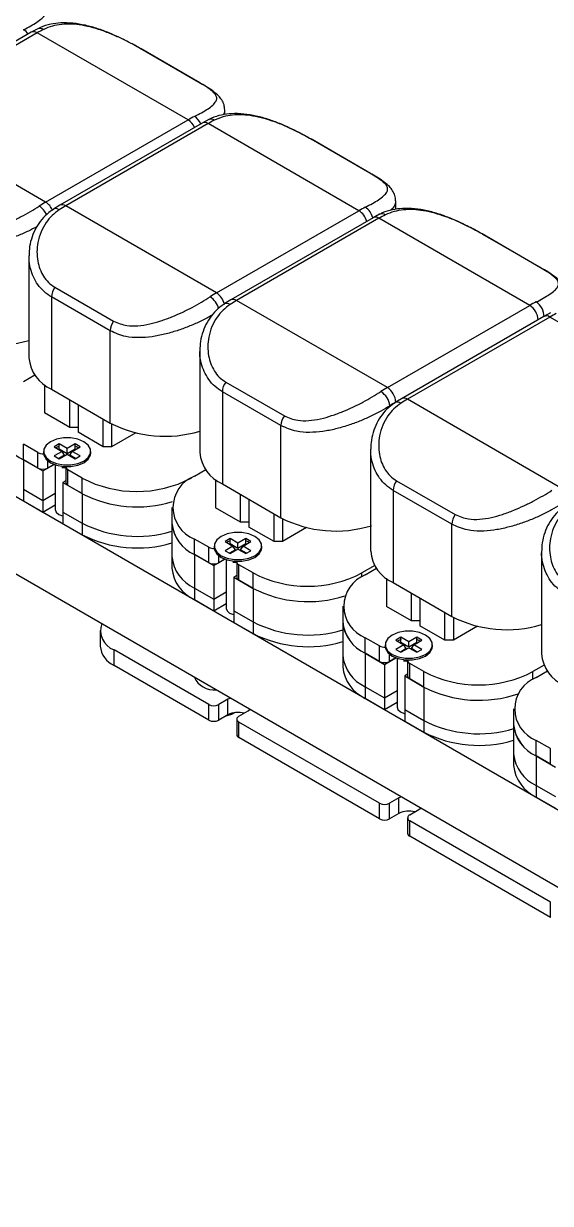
# Model space of a CAD drawing. Header units: millimetres. Extents: x 5 to 292, y 4 to 204.
# Drawn here: x 205.87 to 228.11, y 120.75 to 170.53 of the extents above; entities that cross this region are included whole.
import ezdxf

# ---------------------------------------------------------------- set-up
doc = ezdxf.new("R2010")
doc.units = ezdxf.units.MM

msp = doc.modelspace()

# ---------------------------------------------------------------- linework, layer by layer
at = {"color": 7, "linetype": 'Continuous', "lineweight": 25}
for p, q in [((206.468, 170.309), (206.194, 170.161)), ((206.194, 170.161), (200.184, 166.691)), ((206.444, 170.136), (200.434, 166.666)), ((212.808, 166.462), (206.444, 170.136)), ((210.826, 169.462), (210.774, 169.491)), ((213.268, 168.047), (210.793, 169.476)), ((213.306, 168.031), (210.831, 169.46)), ((214.361, 166.685), (214.361, 166.88)), ((206.798, 162.993), (200.434, 166.666)), ((206.798, 162.993), (212.808, 166.462)), ((213.407, 166.332), (207.396, 162.862)), ((213.657, 166.307), (207.646, 162.838)), ((213.681, 166.48), (213.407, 166.332)), ((220.021, 162.633), (213.657, 166.307)), ((218.038, 165.633), (217.987, 165.662)), ((220.48, 164.218), (218.005, 165.647)), ((220.518, 164.202), (218.043, 165.631)), ((184.3, 162.838), (251.546, 124.018)), ((207.396, 162.862), (207.125, 162.695)), ((214.01, 159.164), (207.646, 162.838)), ((221.574, 162.688), (221.574, 163.051)), ((214.01, 159.164), (220.021, 162.633)), ((220.619, 162.335), (214.609, 158.866)), ((220.869, 162.311), (214.859, 158.841)), ((220.893, 162.483), (220.619, 162.335)), ((227.233, 158.637), (220.869, 162.311)), ((225.251, 161.636), (225.199, 161.665)), ((227.693, 160.222), (225.218, 161.65)), ((227.731, 160.206), (225.256, 161.634)), ((206.093, 160.725), (206.093, 156.428)), ((184.3, 159.572), (251.546, 120.752)), ((207.187, 159.402), (209.662, 157.973)), ((209.52, 157.565), (207.045, 158.993)), ((207.045, 158.993), (207.045, 155.101)), ((214.609, 158.866), (214.337, 158.698)), ((221.223, 155.167), (214.859, 158.841)), ((221.223, 155.167), (227.233, 158.637)), ((228.106, 158.319), (227.832, 158.172)), ((227.832, 158.172), (221.821, 154.702)), ((228.082, 158.147), (222.071, 154.677)), ((234.446, 154.473), (228.082, 158.147)), ((209.52, 153.672), (209.52, 157.565)), ((213.306, 156.728), (213.306, 152.431)), ((205.867, 155.43), (206.344, 155.706)), ((214.399, 155.405), (216.874, 153.976)), ((206.756, 155.293), (206.756, 154.1)), ((207.045, 155.101), (209.52, 153.672)), ((216.733, 153.568), (214.258, 154.997)), ((214.258, 154.997), (214.258, 151.105)), ((207.816, 153.488), (207.816, 154.656)), ((208.17, 154.452), (208.17, 153.284)), ((221.821, 154.702), (221.55, 154.534)), ((228.435, 151.003), (222.071, 154.677)), ((207.816, 153.488), (206.756, 154.1)), ((209.23, 152.671), (209.23, 153.84)), ((208.17, 153.488), (207.816, 153.488)), ((209.584, 153.637), (209.584, 152.671)), ((216.733, 149.676), (216.733, 153.568)), ((209.23, 152.671), (208.17, 153.284)), ((210.603, 153.259), (209.584, 152.671)), ((206.468, 152.43), (205.867, 152.777)), ((205.867, 152.124), (205.867, 152.777)), ((206.468, 151.777), (206.468, 152.43)), ((206.706, 152.48), (206.706, 152.41)), ((207.37, 152.796), (207.158, 152.674)), ((207.158, 152.674), (207.493, 152.48)), ((207.493, 152.48), (207.158, 152.286)), ((207.281, 152.655), (207.236, 152.628)), ((207.374, 152.698), (207.281, 152.655)), ((207.37, 152.573), (207.351, 152.562)), ((207.596, 152.316), (207.351, 152.174)), ((207.706, 152.602), (207.37, 152.796)), ((207.37, 152.7), (207.37, 152.796)), ((207.37, 152.573), (207.37, 152.686)), ((207.706, 152.379), (207.37, 152.573)), ((207.37, 152.163), (207.706, 152.357)), ((207.596, 152.316), (207.493, 152.48)), ((208.041, 152.796), (207.706, 152.602)), ((207.706, 152.379), (207.706, 152.602)), ((208.041, 152.573), (207.706, 152.379)), ((207.706, 152.357), (208.041, 152.163)), ((207.815, 152.316), (207.918, 152.48)), ((208.061, 152.174), (207.815, 152.316)), ((207.918, 152.48), (208.254, 152.674)), ((208.254, 152.286), (207.918, 152.48)), ((208.254, 152.674), (208.041, 152.796)), ((208.041, 152.7), (208.041, 152.796)), ((208.041, 152.573), (208.041, 152.686)), ((208.061, 152.562), (208.041, 152.573)), ((208.706, 152.41), (208.706, 152.48)), ((209.584, 152.671), (209.23, 152.671)), ((220.518, 152.564), (220.518, 148.267)), ((205.867, 152.124), (206.68, 151.654)), ((205.867, 152.124), (205.867, 150.878)), ((206.468, 151.777), (205.867, 152.124)), ((206.68, 151.654), (207.154, 151.928)), ((207.154, 151.928), (206.892, 151.777)), ((207.158, 152.286), (207.37, 152.163)), ((207.206, 151.91), (207.206, 150.021)), ((207.653, 151.818), (207.653, 151.164)), ((208.041, 152.163), (208.254, 152.286)), ((206.68, 151.654), (206.68, 150.409)), ((207.485, 151.805), (207.59, 151.79)), ((207.653, 151.784), (207.59, 151.79)), ((208.342, 151.348), (207.741, 151.695)), ((207.741, 151.042), (207.741, 151.695)), ((208.342, 150.695), (208.342, 151.348)), ((212.961, 151.362), (212.938, 151.348)), ((213.08, 151.434), (213.556, 151.709)), ((205.867, 150.878), (206.68, 150.409)), ((205.867, 150.878), (205.867, 150.388)), ((207.653, 151.236), (207.529, 151.164)), ((207.529, 151.164), (208.342, 150.695)), ((207.529, 151.164), (207.529, 149.919)), ((208.342, 150.695), (207.741, 151.042)), ((213.968, 151.296), (213.968, 150.103)), ((214.258, 151.105), (216.733, 149.676)), ((223.945, 149.404), (221.47, 150.833)), ((221.47, 150.833), (221.47, 146.941)), ((221.612, 151.241), (224.087, 149.813)), ((205.867, 150.388), (206.68, 149.919)), ((206.68, 150.409), (207.206, 150.712)), ((206.68, 150.409), (206.68, 149.919)), ((208.342, 150.695), (208.342, 149.449)), ((215.029, 149.491), (215.029, 150.659)), ((215.382, 150.455), (215.382, 149.287)), ((206.68, 149.919), (207.206, 150.222)), ((207.529, 149.919), (208.342, 149.449)), ((207.529, 149.919), (207.529, 149.429)), ((212.128, 150.107), (212.128, 149.454)), ((215.029, 149.491), (213.968, 150.103)), ((216.443, 148.675), (216.443, 149.843)), ((207.529, 149.429), (208.342, 148.959)), ((208.342, 149.449), (208.342, 148.959)), ((212.128, 149.454), (212.128, 148.041)), ((215.382, 149.491), (215.029, 149.491)), ((216.797, 149.64), (216.797, 148.675)), ((223.945, 145.512), (223.945, 149.404)), ((216.443, 148.675), (215.382, 149.287)), ((217.815, 149.262), (216.797, 148.675)), ((213.681, 148.433), (213.08, 148.78)), ((213.08, 148.127), (213.08, 148.78)), ((213.681, 147.78), (213.681, 148.433)), ((213.918, 148.483), (213.918, 148.413)), ((214.582, 148.799), (214.37, 148.677)), ((214.37, 148.677), (214.706, 148.483)), ((214.706, 148.483), (214.37, 148.289)), ((214.494, 148.658), (214.448, 148.632)), ((214.586, 148.701), (214.494, 148.658)), ((214.582, 148.577), (214.563, 148.565)), ((214.918, 148.605), (214.582, 148.799)), ((214.582, 148.704), (214.582, 148.799)), ((214.582, 148.577), (214.582, 148.689)), ((214.918, 148.383), (214.582, 148.577)), ((214.582, 148.167), (214.918, 148.36)), ((214.809, 148.32), (214.706, 148.483)), ((215.254, 148.799), (214.918, 148.605)), ((214.918, 148.383), (214.918, 148.605)), ((215.254, 148.577), (214.918, 148.383)), ((214.918, 148.36), (215.254, 148.167)), ((215.027, 148.32), (215.13, 148.483)), ((215.13, 148.483), (215.466, 148.677)), ((215.466, 148.289), (215.13, 148.483)), ((215.466, 148.677), (215.254, 148.799)), ((215.254, 148.704), (215.254, 148.799)), ((215.254, 148.577), (215.254, 148.689)), ((215.273, 148.565), (215.254, 148.577)), ((215.918, 148.413), (215.918, 148.483)), ((216.797, 148.675), (216.443, 148.675)), ((212.128, 148.041), (212.128, 147.551)), ((213.08, 148.127), (213.893, 147.658)), ((213.08, 148.127), (213.08, 146.714)), ((213.681, 147.78), (213.08, 148.127)), ((213.893, 147.658), (214.367, 147.931)), ((214.367, 147.931), (214.105, 147.78)), ((214.37, 148.289), (214.582, 148.167)), ((214.418, 147.913), (214.418, 145.857)), ((214.809, 148.32), (214.563, 148.178)), ((215.273, 148.178), (215.027, 148.32)), ((215.254, 148.167), (215.466, 148.289)), ((227.731, 148.234), (227.731, 143.937)), ((213.893, 147.658), (213.893, 146.245)), ((214.697, 147.808), (214.803, 147.794)), ((214.866, 147.788), (214.803, 147.794)), ((214.866, 147.821), (214.866, 147.168)), ((215.555, 147.352), (214.953, 147.699)), ((214.953, 147.045), (214.953, 147.699)), ((215.555, 146.698), (215.555, 147.352)), ((220.691, 147.664), (220.151, 147.352)), ((220.292, 147.27), (220.769, 147.545)), ((214.866, 147.24), (214.741, 147.168)), ((214.741, 147.168), (215.555, 146.698)), ((214.741, 147.168), (214.741, 145.755)), ((215.555, 146.698), (214.953, 147.045)), ((221.181, 147.132), (221.181, 145.94)), ((221.47, 146.941), (223.945, 145.512)), ((213.08, 146.714), (213.893, 146.245)), ((213.08, 146.714), (213.08, 146.225)), ((213.893, 146.245), (214.418, 146.548)), ((215.555, 146.698), (215.555, 145.286)), ((222.241, 145.327), (222.241, 146.496)), ((213.08, 146.225), (213.893, 145.755)), ((213.893, 146.245), (213.893, 145.755)), ((213.893, 145.755), (214.418, 146.058)), ((219.34, 145.943), (219.34, 145.29)), ((222.241, 145.327), (221.181, 145.94)), ((222.595, 146.292), (222.595, 145.123)), ((214.741, 145.755), (215.555, 145.286)), ((214.741, 145.755), (214.741, 145.265)), ((223.655, 144.511), (223.655, 145.679)), ((224.009, 145.476), (224.009, 144.511)), ((209.1, 144.918), (209.1, 144.264)), ((214.741, 145.265), (215.555, 144.796)), ((215.555, 145.286), (215.555, 144.796)), ((219.34, 145.29), (219.34, 143.877)), ((222.595, 145.327), (222.241, 145.327)), ((223.655, 144.511), (222.595, 145.123)), ((225.027, 145.099), (224.009, 144.511)), ((220.893, 144.27), (220.292, 144.617)), ((220.292, 143.963), (220.292, 144.617)), ((221.795, 144.636), (221.583, 144.513)), ((221.583, 144.513), (221.918, 144.319)), ((221.706, 144.494), (221.661, 144.468)), ((221.799, 144.538), (221.706, 144.494)), ((221.795, 144.413), (221.776, 144.402)), ((222.131, 144.442), (221.795, 144.636)), ((221.795, 144.54), (221.795, 144.636)), ((221.795, 144.413), (221.795, 144.526)), ((222.131, 144.219), (221.795, 144.413)), ((222.466, 144.636), (222.131, 144.442)), ((222.131, 144.219), (222.131, 144.442)), ((222.466, 144.413), (222.131, 144.219)), ((222.343, 144.319), (222.679, 144.513)), ((222.679, 144.513), (222.466, 144.636)), ((222.466, 144.54), (222.466, 144.636)), ((222.466, 144.413), (222.466, 144.526)), ((222.486, 144.402), (222.466, 144.413)), ((224.009, 144.511), (223.655, 144.511)), ((213.681, 141.795), (209.686, 144.101)), ((209.686, 143.448), (209.686, 144.101)), ((219.34, 143.877), (219.34, 143.387)), ((220.292, 143.963), (221.105, 143.494)), ((220.292, 143.963), (220.292, 142.551)), ((220.893, 143.616), (220.292, 143.963)), ((220.893, 143.616), (220.893, 144.27)), ((221.131, 144.319), (221.131, 144.249)), ((221.918, 144.319), (221.583, 144.125)), ((221.583, 144.125), (221.795, 144.003)), ((222.021, 144.156), (221.776, 144.014)), ((221.795, 144.003), (222.131, 144.197)), ((222.021, 144.156), (221.918, 144.319)), ((222.131, 144.197), (222.466, 144.003)), ((222.24, 144.156), (222.343, 144.319)), ((222.486, 144.014), (222.24, 144.156)), ((222.679, 144.125), (222.343, 144.319)), ((222.466, 144.003), (222.679, 144.125)), ((223.131, 144.249), (223.131, 144.319)), ((213.681, 141.142), (209.686, 143.448)), ((221.105, 143.494), (221.579, 143.768)), ((221.105, 143.494), (221.105, 142.081)), ((221.579, 143.768), (221.317, 143.616)), ((221.631, 143.749), (221.631, 141.693)), ((221.91, 143.645), (222.015, 143.63)), ((222.078, 143.624), (222.015, 143.63)), ((222.078, 143.657), (222.078, 143.004)), ((222.767, 143.188), (222.166, 143.535)), ((222.166, 142.882), (222.166, 143.535)), ((227.837, 143.461), (227.363, 143.188)), ((222.078, 143.076), (221.954, 143.004)), ((221.954, 143.004), (222.767, 142.535)), ((221.954, 143.004), (221.954, 141.591)), ((222.767, 142.535), (222.166, 142.882)), ((222.767, 142.535), (222.767, 143.188)), ((227.505, 142.939), (227.981, 143.214)), ((220.292, 142.551), (221.105, 142.081)), ((220.292, 142.551), (220.292, 142.061)), ((221.105, 142.081), (221.631, 142.385)), ((222.767, 142.535), (222.767, 141.122)), ((214.494, 142.019), (214.105, 141.795)), ((214.614, 142.073), (214.494, 142.019)), ((214.494, 141.366), (214.494, 142.019)), ((220.292, 142.061), (221.105, 141.591)), ((221.105, 142.081), (221.105, 141.591)), ((221.105, 141.591), (221.631, 141.895)), ((213.681, 141.142), (213.681, 141.795)), ((214.105, 141.142), (214.105, 141.795)), ((214.494, 141.366), (214.105, 141.142)), ((214.953, 141.305), (215.342, 141.53)), ((215.342, 141.53), (215.435, 141.599)), ((221.954, 141.591), (222.767, 141.122)), ((221.954, 141.591), (221.954, 141.102)), ((226.553, 141.613), (226.553, 140.959)), ((214.866, 141.183), (214.866, 140.529)), ((220.893, 137.631), (214.953, 141.06)), ((214.953, 140.407), (214.953, 141.06)), ((221.954, 141.102), (222.767, 140.632)), ((222.767, 141.122), (222.767, 140.632)), ((226.553, 140.959), (226.553, 139.714)), ((220.893, 136.978), (214.953, 140.407)), ((228.106, 139.939), (227.505, 140.286)), ((227.505, 139.633), (227.505, 140.286)), ((228.106, 139.286), (228.106, 139.939)), ((226.553, 139.714), (226.553, 139.224)), ((227.505, 139.633), (228.318, 139.163)), ((227.505, 139.633), (227.505, 138.387)), ((228.106, 139.286), (227.505, 139.633)), ((227.505, 138.387), (228.318, 137.918)), ((227.505, 138.387), (227.505, 137.897)), ((221.826, 137.909), (221.706, 137.856)), ((227.505, 137.897), (228.318, 137.428)), ((220.893, 136.978), (220.893, 137.631)), ((221.706, 137.856), (221.317, 137.631)), ((221.317, 136.978), (221.317, 137.631)), ((221.706, 137.202), (221.706, 137.856)), ((222.555, 137.366), (222.648, 137.435)), ((221.706, 137.202), (221.317, 136.978)), ((222.078, 137.019), (222.078, 136.366)), ((222.166, 137.141), (222.555, 137.366)), ((228.106, 133.467), (222.166, 136.896)), ((222.166, 136.243), (222.166, 136.896)), ((228.106, 132.814), (222.166, 136.243)), ((228.106, 132.814), (228.106, 133.467))]:
    msp.add_line(p, q, dxfattribs=at)
at = {"color": 8, "linetype": 'Continuous', "lineweight": 25}
for p, q in [((206.892, 151.777), (206.892, 152.074)), ((212.938, 151.347), (212.938, 151.348)), ((214.105, 147.78), (214.105, 148.077)), ((220.151, 147.183), (220.151, 147.352)), ((221.317, 143.616), (221.317, 143.913)), ((227.363, 142.852), (227.363, 143.188))]:
    msp.add_line(p, q, dxfattribs=at)
at = {"color": 8, "linetype": 'Continuous', "lineweight": 25, "flags": 128}
for points in [[(210.793, 169.476), (210.824, 169.464), (210.826, 169.463)], [(218.005, 165.647), (218.037, 165.635), (218.039, 165.634)], [(225.218, 161.65), (225.249, 161.638), (225.251, 161.637)]]:
    msp.add_lwpolyline(points, dxfattribs=at)
at = {"color": 7, "linetype": 'Continuous', "lineweight": 25, "flags": 128}
for points in [[(213.306, 168.031), (213.299, 168.035), (213.268, 168.047)], [(220.518, 164.202), (220.512, 164.206), (220.48, 164.218)], [(227.731, 160.206), (227.724, 160.209), (227.693, 160.222)], [(206.999, 152.071), (207.252, 151.965), (207.549, 151.909), (207.862, 151.909), (208.16, 151.965), (208.413, 152.071), (208.597, 152.218), (208.693, 152.389), (208.693, 152.57), (208.597, 152.742), (208.413, 152.888), (208.16, 152.994), (207.862, 153.05), (207.549, 153.05), (207.252, 152.994), (206.999, 152.888), (206.815, 152.742), (206.718, 152.57), (206.718, 152.389), (206.815, 152.218), (206.999, 152.071)], [(206.706, 152.41), (206.718, 152.319), (206.815, 152.148), (206.999, 152.001), (207.252, 151.895), (207.549, 151.839), (207.862, 151.839), (208.16, 151.895), (208.413, 152.001), (208.597, 152.148), (208.693, 152.319), (208.706, 152.41)], [(208.173, 152.627), (208.13, 152.655), (208.037, 152.698)], [(207.653, 151.791), (207.556, 151.797), (207.485, 151.805)], [(207.206, 150.021), (207.244, 149.91), (207.352, 149.817)], [(207.352, 149.817), (207.514, 149.754), (207.529, 149.751)], [(214.211, 148.075), (214.464, 147.969), (214.762, 147.913), (215.075, 147.913), (215.372, 147.969), (215.625, 148.075), (215.809, 148.221), (215.906, 148.393), (215.906, 148.573), (215.809, 148.745), (215.625, 148.891), (215.372, 148.997), (215.075, 149.053), (214.762, 149.053), (214.464, 148.997), (214.211, 148.891), (214.027, 148.745), (213.93, 148.573), (213.93, 148.393), (214.027, 148.221), (214.211, 148.075)], [(213.918, 148.413), (213.93, 148.323), (214.027, 148.151), (214.211, 148.005), (214.464, 147.899), (214.762, 147.843), (215.075, 147.843), (215.372, 147.899), (215.625, 148.005), (215.809, 148.151), (215.906, 148.323), (215.918, 148.413)], [(215.385, 148.63), (215.342, 148.658), (215.25, 148.701)], [(214.866, 147.794), (214.768, 147.8), (214.697, 147.808)], [(214.418, 145.857), (214.456, 145.747), (214.565, 145.653)], [(214.565, 145.653), (214.727, 145.59), (214.741, 145.587)], [(221.423, 143.911), (221.677, 143.805), (221.974, 143.749), (222.287, 143.749), (222.585, 143.805), (222.838, 143.911), (223.022, 144.057), (223.118, 144.229), (223.118, 144.41), (223.022, 144.581), (222.838, 144.727), (222.585, 144.834), (222.287, 144.889), (221.974, 144.889), (221.677, 144.834), (221.423, 144.727), (221.24, 144.581), (221.143, 144.41), (221.143, 144.229), (221.24, 144.057), (221.423, 143.911)], [(222.598, 144.467), (222.555, 144.494), (222.462, 144.538)], [(221.131, 144.249), (221.143, 144.159), (221.24, 143.987), (221.423, 143.841), (221.677, 143.735), (221.974, 143.679), (222.287, 143.679), (222.585, 143.735), (222.838, 143.841), (223.022, 143.987), (223.118, 144.159), (223.131, 144.249)], [(222.078, 143.631), (221.981, 143.636), (221.91, 143.645)], [(214.798, 141.461), (214.649, 141.385), (214.398, 141.311)], [(221.631, 141.693), (221.669, 141.583), (221.777, 141.489)], [(221.777, 141.489), (221.939, 141.427), (221.954, 141.423)]]:
    msp.add_lwpolyline(points, dxfattribs=at)
at = {"color": 8, "linetype": 'Continuous', "lineweight": 25}
for centre, radius, start, end in [((205.531, 169.726), 0.639, 34.0338, 58.2637), ((206.568, 170.068), 0.26, 55.3816, 112.0743), ((206.298, 169.932), 0.251, 54.3824, 114.3071), ((212.411, 165.833), 0.744, 24.9092, 57.7449), ((212.711, 166.028), 0.688, 22.9699, 57.6087), ((213.51, 166.103), 0.251, 54.3824, 114.3071), ((213.78, 166.239), 0.26, 55.3816, 112.0743), ((206.081, 162.124), 0.831, 23.7656, 57.5849), ((206.398, 162.36), 0.749, 23.1322, 57.6991), ((207.501, 162.647), 0.24, 52.7464, 115.9582), ((219.899, 162.174), 0.722, 12.9427, 57.0297), ((207.231, 162.49), 0.23, 51.2901, 117.4557), ((219.602, 161.982), 0.775, 14.8734, 57.3048), ((220.723, 162.106), 0.251, 54.3824, 114.3071), ((220.993, 162.242), 0.26, 55.3816, 112.0743), ((213.293, 158.292), 0.834, 14.617, 57.6522), ((213.592, 158.511), 0.775, 13.0891, 57.3159), ((214.714, 158.65), 0.24, 52.7464, 115.9582), ((214.443, 158.494), 0.23, 51.2901, 117.4557), ((227.935, 157.942), 0.251, 54.3824, 114.3071), ((221.656, 154.33), 0.23, 51.2901, 117.4557), ((221.926, 154.486), 0.24, 52.7464, 115.9582)]:
    msp.add_arc(centre, radius, start, end, dxfattribs=at)
at = {"color": 7, "linetype": 'Continuous', "lineweight": 25}
for centre, radius, start, end in [((208.982, 165.745), 5.072, 116.5448, 120.0273), ((215.346, 162.071), 5.072, 116.5448, 120.0273), ((216.195, 161.916), 5.072, 116.5448, 120.0273), ((209.607, 158.131), 5.615, 120.0244, 123.2788), ((210.456, 157.976), 5.615, 120.0244, 123.2788), ((222.559, 158.242), 5.072, 116.5448, 120.0273), ((223.407, 157.919), 5.072, 116.5448, 120.0273), ((207.794, 158.962), 0.75, 144.149, 177.6386), ((216.82, 154.302), 5.615, 120.0244, 123.2788), ((217.668, 153.98), 5.615, 120.0244, 123.2788), ((229.771, 154.245), 5.072, 116.5448, 120.0273), ((227.108, 158.174), 0.727, 358.6979, 56.8936), ((226.819, 157.989), 0.768, 2.6055, 57.3945), ((230.62, 153.755), 5.072, 116.5448, 120.0273), ((210.269, 157.534), 0.75, 144.149, 177.6386), ((204.626, 162.054), 5.109, 243.0069, 286.6858), ((207.679, 156.56), 1.591, 184.7823, 246.5379), ((215.007, 154.966), 0.75, 144.149, 177.6386), ((224.032, 150.306), 5.615, 120.0244, 123.2788), ((220.516, 154.307), 0.818, 6.6843, 57.8761), ((220.809, 154.52), 0.768, 2.6055, 57.3945), ((224.138, 150.122), 5.119, 120.0244, 123.2788), ((224.881, 149.816), 5.615, 120.0244, 123.2788), ((217.482, 153.537), 0.75, 144.149, 177.6386), ((206.501, 153.583), 1.591, 184.7823, 246.5379), ((211.839, 158.225), 5.109, 243.0069, 286.6858), ((206.675, 152.823), 0.444, 242.2313, 274.0936), ((214.891, 152.564), 1.591, 184.7823, 246.5379), ((207.793, 151.824), 0.139, 176.3518, 247.9814), ((206.68, 152.186), 0.461, 242.6097, 297.3903), ((210.64, 155.759), 4.974, 242.4805, 297.5195), ((213.597, 150.107), 1.424, 111.3126, 248.6874), ((207.803, 151.179), 0.151, 185.6948, 245.6253), ((222.219, 150.802), 0.75, 144.149, 177.6386), ((210.661, 155.246), 5.108, 243.0021, 287.0444), ((210.661, 154.002), 5.109, 243.0069, 286.6858), ((213.752, 149.615), 1.633, 185.6534, 245.6668), ((213.713, 149.586), 1.591, 184.7823, 246.5379), ((219.051, 154.227), 5.108, 243.0024, 287.0225), ((224.694, 149.373), 0.75, 144.149, 177.6386), ((210.661, 153.512), 5.109, 243.0069, 286.6858), ((213.888, 148.827), 0.444, 242.2313, 274.0936), ((213.752, 148.202), 1.633, 185.6534, 245.6668), ((215.006, 147.828), 0.139, 176.3518, 247.9814), ((222.104, 148.4), 1.591, 184.7823, 246.5379), ((213.752, 147.712), 1.633, 185.6534, 245.6668), ((213.893, 148.189), 0.461, 242.6097, 297.3903), ((217.853, 151.763), 4.974, 242.4805, 297.5195), ((215.016, 147.183), 0.151, 185.6948, 245.6253), ((220.81, 145.943), 1.424, 111.3126, 248.6874), ((217.873, 151.247), 5.106, 242.991, 287.7724), ((226.264, 150.064), 5.109, 243.0069, 286.6858), ((209.994, 144.922), 0.877, 160.368, 249.4207), ((217.873, 149.838), 5.109, 243.0069, 286.6858), ((220.965, 145.451), 1.633, 185.6534, 245.6668), ((220.925, 145.423), 1.591, 184.7823, 246.5379), ((217.873, 149.348), 5.109, 243.0069, 286.6858), ((210.101, 144.364), 1.006, 185.6948, 245.6253), ((220.965, 144.038), 1.633, 185.6534, 245.6668), ((221.1, 144.663), 0.444, 242.2313, 274.0936), ((229.316, 144.069), 1.591, 184.7823, 246.5379), ((220.965, 143.548), 1.633, 185.6534, 245.6668), ((221.105, 144.026), 0.461, 242.6097, 297.3903), ((222.218, 143.664), 0.139, 176.3518, 247.9814), ((213.903, 143.323), 0.906, 203.3937, 276.6116), ((222.228, 143.019), 0.151, 185.6948, 245.6253), ((225.065, 147.599), 4.974, 242.4805, 297.5195), ((228.022, 141.613), 1.424, 111.3126, 248.6874), ((225.085, 147.077), 5.1, 242.9668, 289.0628), ((213.893, 142.204), 0.461, 242.6097, 297.3903), ((214.922, 140.523), 0.946, 74.3946, 116.9262), ((213.893, 141.551), 0.461, 242.6097, 297.3903), ((215, 141.183), 0.131, 110.7834, 249.2166), ((225.086, 145.674), 5.109, 243.0047, 286.8521), ((228.177, 141.12), 1.633, 185.6534, 245.6668), ((228.138, 141.092), 1.591, 184.7823, 246.5379), ((215.016, 140.544), 0.151, 185.6948, 245.6253), ((225.086, 145.184), 5.109, 243.0069, 286.6858), ((228.177, 139.875), 1.633, 185.6534, 245.6668), ((228.177, 139.385), 1.633, 185.6534, 245.6668), ((221.105, 138.041), 0.461, 242.6097, 297.3903), ((221.105, 137.387), 0.461, 242.6097, 297.3903), ((222.135, 136.359), 0.946, 74.3946, 116.9262), ((222.212, 137.019), 0.131, 110.7834, 249.2166), ((222.228, 136.381), 0.151, 185.6948, 245.6253)]:
    msp.add_arc(centre, radius, start, end, dxfattribs=at)
for points, knots in [([(205.867, 170.269), (205.971, 170.323), (206.182, 170.432), (206.444, 170.592), (206.655, 170.751), (206.779, 170.897), (206.821, 171.03), (206.789, 171.15), (206.695, 171.272), (206.545, 171.398), (206.336, 171.542), (206.15, 171.652), (206.055, 171.708)], [0, 0, 0, 0, 0.098438, 0.19944, 0.316599, 0.437452, 0.539331, 0.643479, 0.732166, 0.82297, 0.909818, 1, 1, 1, 1]), ([(210.774, 169.491), (210.733, 169.515), (210.586, 169.6), (210.289, 169.757), (209.892, 169.953), (209.455, 170.146), (208.98, 170.322), (208.472, 170.465), (207.951, 170.551), (207.457, 170.566), (206.999, 170.503), (206.674, 170.415), (206.51, 170.323), (206.473, 170.302)], [0, 0, 0, 0, 0.036041, 0.127832, 0.220843, 0.318133, 0.423377, 0.534762, 0.650439, 0.765011, 0.863551, 0.969505, 1, 1, 1, 1]), ([(210.793, 169.476), (210.61, 169.578), (210.295, 169.753), (209.759, 170.008), (209.278, 170.205), (208.793, 170.361), (208.335, 170.463), (207.891, 170.512), (207.473, 170.502), (207.071, 170.434), (206.835, 170.333), (206.716, 170.282)], [0, 0, 0, 0, 0.15204, 0.263063, 0.378844, 0.484471, 0.592649, 0.692472, 0.794495, 0.895879, 1, 1, 1, 1]), ([(213.08, 166.608), (213.184, 166.662), (213.394, 166.771), (213.657, 166.931), (213.867, 167.09), (213.992, 167.236), (214.033, 167.369), (214.002, 167.489), (213.907, 167.611), (213.758, 167.737), (213.549, 167.881), (213.363, 167.991), (213.268, 168.047)], [0, 0, 0, 0, 0.098438, 0.19944, 0.316599, 0.437452, 0.539331, 0.643479, 0.732166, 0.82297, 0.909818, 1, 1, 1, 1]), ([(214.357, 166.883), (214.352, 166.957), (214.34, 167.111), (214.235, 167.314), (214.088, 167.492), (213.896, 167.657), (213.647, 167.826), (213.442, 167.955), (213.313, 168.026), (213.294, 168.037)], [0, 0, 0, 0, 0.133717, 0.275279, 0.425159, 0.605718, 0.797884, 0.970069, 1, 1, 1, 1]), ([(217.987, 165.662), (217.945, 165.686), (217.798, 165.771), (217.502, 165.928), (217.104, 166.124), (216.667, 166.317), (216.193, 166.493), (215.685, 166.636), (215.163, 166.722), (214.669, 166.737), (214.211, 166.674), (213.886, 166.586), (213.722, 166.494), (213.686, 166.473)], [0, 0, 0, 0, 0.036041, 0.127832, 0.220843, 0.318133, 0.423377, 0.534762, 0.650439, 0.765011, 0.863551, 0.969505, 1, 1, 1, 1]), ([(218.005, 165.647), (217.823, 165.749), (217.507, 165.924), (216.972, 166.179), (216.49, 166.376), (216.006, 166.532), (215.548, 166.634), (215.103, 166.683), (214.685, 166.673), (214.283, 166.605), (214.048, 166.504), (213.928, 166.453)], [0, 0, 0, 0, 0.15204, 0.263063, 0.378844, 0.484471, 0.592649, 0.692472, 0.794495, 0.895879, 1, 1, 1, 1]), ([(220.292, 162.779), (220.396, 162.833), (220.607, 162.942), (220.869, 163.102), (221.08, 163.261), (221.204, 163.407), (221.246, 163.54), (221.214, 163.66), (221.12, 163.782), (220.97, 163.908), (220.761, 164.052), (220.575, 164.162), (220.48, 164.218)], [0, 0, 0, 0, 0.098438, 0.19944, 0.316599, 0.437452, 0.539331, 0.643479, 0.732166, 0.82297, 0.909818, 1, 1, 1, 1]), ([(221.569, 163.054), (221.564, 163.128), (221.553, 163.282), (221.447, 163.485), (221.301, 163.663), (221.109, 163.828), (220.86, 163.997), (220.654, 164.126), (220.526, 164.197), (220.507, 164.208)], [0, 0, 0, 0, 0.133717, 0.275279, 0.425159, 0.605718, 0.797884, 0.970069, 1, 1, 1, 1]), ([(202.449, 161.802), (202.631, 161.725), (202.947, 161.592), (203.483, 161.594), (203.964, 161.669), (204.449, 161.806), (204.907, 161.975), (205.351, 162.171), (205.769, 162.379), (206.171, 162.6), (206.407, 162.75), (206.526, 162.825)], [0, 0, 0, 0, 0.15204, 0.263063, 0.378844, 0.484471, 0.592649, 0.692472, 0.794495, 0.895879, 1, 1, 1, 1]), ([(207.131, 162.686), (207.066, 162.646), (206.879, 162.53), (206.63, 162.27), (206.387, 161.925), (206.216, 161.536), (206.11, 161.133), (206.102, 160.858), (206.098, 160.728)], [0, 0, 0, 0, 0.0967374, 0.2772328, 0.4593499, 0.6417349, 0.829971, 1, 1, 1, 1]), ([(207.375, 162.67), (207.271, 162.594), (207.06, 162.438), (206.798, 162.123), (206.587, 161.741), (206.463, 161.32), (206.421, 160.9), (206.453, 160.521), (206.547, 160.168), (206.697, 159.864), (206.906, 159.593), (207.092, 159.466), (207.187, 159.402)], [0, 0, 0, 0, 0.098438, 0.19944, 0.316599, 0.437452, 0.539331, 0.643479, 0.732166, 0.82297, 0.909818, 1, 1, 1, 1]), ([(225.199, 161.665), (225.158, 161.689), (225.011, 161.774), (224.714, 161.931), (224.317, 162.128), (223.88, 162.32), (223.405, 162.496), (222.897, 162.639), (222.376, 162.725), (221.882, 162.741), (221.424, 162.677), (221.099, 162.59), (220.935, 162.497), (220.898, 162.476)], [0, 0, 0, 0, 0.036041, 0.127832, 0.220843, 0.318133, 0.423377, 0.534762, 0.650439, 0.765011, 0.863551, 0.969505, 1, 1, 1, 1]), ([(225.218, 161.65), (225.035, 161.752), (224.72, 161.928), (224.184, 162.183), (223.703, 162.379), (223.218, 162.535), (222.76, 162.638), (222.316, 162.687), (221.898, 162.677), (221.496, 162.608), (221.26, 162.508), (221.141, 162.457)], [0, 0, 0, 0, 0.15204, 0.263063, 0.378844, 0.484471, 0.592649, 0.692472, 0.794495, 0.895879, 1, 1, 1, 1]), ([(227.505, 158.783), (227.609, 158.836), (227.819, 158.945), (228.082, 159.106), (228.292, 159.264), (228.417, 159.41), (228.458, 159.543), (228.427, 159.663), (228.332, 159.785), (228.183, 159.912), (227.974, 160.055), (227.788, 160.166), (227.693, 160.222)], [0, 0, 0, 0, 0.098438, 0.19944, 0.316599, 0.437452, 0.539331, 0.643479, 0.732166, 0.82297, 0.909818, 1, 1, 1, 1]), ([(228.782, 159.057), (228.776, 159.132), (228.765, 159.286), (228.66, 159.488), (228.513, 159.666), (228.321, 159.831), (228.072, 160.001), (227.867, 160.129), (227.738, 160.201), (227.719, 160.211)], [0, 0, 0, 0, 0.133717, 0.275279, 0.425159, 0.605718, 0.797884, 0.970069, 1, 1, 1, 1]), ([(209.662, 157.973), (209.844, 157.896), (210.16, 157.763), (210.695, 157.765), (211.177, 157.84), (211.661, 157.977), (212.119, 158.147), (212.564, 158.342), (212.982, 158.55), (213.384, 158.771), (213.619, 158.921), (213.739, 158.996)], [0, 0, 0, 0, 0.15204, 0.263063, 0.378844, 0.484471, 0.592649, 0.692472, 0.794495, 0.895879, 1, 1, 1, 1]), ([(214.344, 158.69), (214.279, 158.649), (214.092, 158.533), (213.843, 158.274), (213.6, 157.928), (213.429, 157.539), (213.323, 157.136), (213.314, 156.862), (213.31, 156.731)], [0, 0, 0, 0, 0.096737, 0.277233, 0.45935, 0.641735, 0.829971, 1, 1, 1, 1]), ([(214.587, 158.673), (214.483, 158.597), (214.273, 158.442), (214.01, 158.127), (213.8, 157.745), (213.675, 157.324), (213.634, 156.904), (213.665, 156.524), (213.76, 156.172), (213.909, 155.867), (214.118, 155.597), (214.304, 155.47), (214.399, 155.405)], [0, 0, 0, 0, 0.098438, 0.19944, 0.316599, 0.437452, 0.539331, 0.643479, 0.732166, 0.82297, 0.909818, 1, 1, 1, 1]), ([(216.874, 153.976), (217.056, 153.899), (217.372, 153.766), (217.908, 153.768), (218.389, 153.843), (218.874, 153.98), (219.332, 154.15), (219.776, 154.345), (220.194, 154.553), (220.596, 154.775), (220.832, 154.924), (220.951, 155)], [0, 0, 0, 0, 0.15204, 0.263063, 0.378844, 0.484471, 0.592649, 0.692472, 0.794495, 0.895879, 1, 1, 1, 1]), ([(221.329, 154.402), (221.203, 154.325), (220.948, 154.169), (220.51, 153.948), (220.043, 153.745), (219.55, 153.565), (219.031, 153.415), (218.487, 153.308), (217.933, 153.266), (217.315, 153.308), (216.946, 153.473), (216.733, 153.568)], [0, 0, 0, 0, 0.097847, 0.198625, 0.295593, 0.394956, 0.499553, 0.606771, 0.721034, 0.839304, 1, 1, 1, 1]), ([(221.556, 154.526), (221.491, 154.485), (221.304, 154.37), (221.055, 154.11), (220.812, 153.765), (220.641, 153.375), (220.535, 152.973), (220.527, 152.698), (220.523, 152.568)], [0, 0, 0, 0, 0.096737, 0.277233, 0.45935, 0.641735, 0.829971, 1, 1, 1, 1]), ([(221.8, 154.51), (221.696, 154.433), (221.485, 154.278), (221.223, 153.963), (221.012, 153.581), (220.888, 153.16), (220.846, 152.74), (220.878, 152.36), (220.972, 152.008), (221.122, 151.703), (221.331, 151.433), (221.517, 151.306), (221.612, 151.241)], [0, 0, 0, 0, 0.098438, 0.19944, 0.316599, 0.437452, 0.539331, 0.643479, 0.732166, 0.82297, 0.909818, 1, 1, 1, 1]), ([(224.087, 149.813), (224.269, 149.736), (224.585, 149.603), (225.12, 149.604), (225.602, 149.68), (226.086, 149.817), (226.544, 149.986), (226.989, 150.181), (227.407, 150.389), (227.809, 150.611), (228.044, 150.76), (228.164, 150.836)], [0, 0, 0, 0, 0.15204, 0.263063, 0.378844, 0.484471, 0.592649, 0.692472, 0.794495, 0.895879, 1, 1, 1, 1]), ([(228.541, 150.238), (228.416, 150.161), (228.161, 150.005), (227.723, 149.784), (227.256, 149.581), (226.763, 149.401), (226.243, 149.252), (225.699, 149.144), (225.146, 149.102), (224.528, 149.145), (224.158, 149.309), (223.945, 149.404)], [0, 0, 0, 0, 0.097847, 0.198625, 0.295593, 0.394956, 0.499553, 0.606771, 0.721034, 0.839304, 1, 1, 1, 1]), ([(228.769, 150.195), (228.704, 150.155), (228.517, 150.039), (228.268, 149.779), (228.025, 149.434), (227.854, 149.045), (227.748, 148.642), (227.739, 148.367), (227.735, 148.237)], [0, 0, 0, 0, 0.096737, 0.277233, 0.45935, 0.641735, 0.829971, 1, 1, 1, 1]), ([(229.012, 150.179), (228.908, 150.103), (228.698, 149.947), (228.435, 149.632), (228.225, 149.25), (228.1, 148.829), (228.059, 148.409), (228.09, 148.03), (228.185, 147.677), (228.334, 147.373), (228.543, 147.102), (228.729, 146.975), (228.824, 146.911)], [0, 0, 0, 0, 0.098438, 0.19944, 0.316599, 0.437452, 0.539331, 0.643479, 0.732166, 0.82297, 0.909818, 1, 1, 1, 1])]:
    msp.add_open_spline(points, degree=3, knots=knots, dxfattribs=at)
at = {"color": 8, "linetype": 'Continuous', "lineweight": 25}
for points, knots in [([(214.353, 166.882), (214.355, 166.839), (214.358, 166.772), (214.311, 166.702), (214.293, 166.676)], [0, 0, 0, 0, 0.631247, 1, 1, 1, 1]), ([(221.566, 163.053), (221.564, 163.01), (221.56, 162.903), (221.484, 162.767), (221.375, 162.67), (221.343, 162.641)], [0, 0, 0, 0, 0.320068, 0.798364, 1, 1, 1, 1]), ([(206.421, 161.95), (206.307, 161.89), (206.054, 161.758), (205.617, 161.571), (205.125, 161.391), (204.606, 161.241), (204.062, 161.134), (203.508, 161.092), (202.89, 161.134), (202.521, 161.299), (202.308, 161.394)], [0, 0, 0, 0, 0.08952, 0.199689, 0.31258, 0.431418, 0.553234, 0.683054, 0.817426, 1, 1, 1, 1]), ([(207.045, 158.993), (206.937, 159.065), (206.717, 159.211), (206.464, 159.504), (206.271, 159.836), (206.146, 160.208), (206.088, 160.511), (206.099, 160.688), (206.102, 160.727)], [0, 0, 0, 0, 0.183665, 0.372982, 0.554696, 0.740569, 0.942785, 1, 1, 1, 1]), ([(213.821, 158.224), (213.791, 158.206), (213.63, 158.109), (213.296, 157.945), (212.831, 157.741), (212.337, 157.562), (211.818, 157.412), (211.274, 157.305), (210.721, 157.263), (210.103, 157.305), (209.733, 157.47), (209.52, 157.565)], [0, 0, 0, 0, 0.024961, 0.133882, 0.238684, 0.346074, 0.459122, 0.575002, 0.698497, 0.826322, 1, 1, 1, 1]), ([(214.258, 154.997), (214.149, 155.068), (213.929, 155.214), (213.677, 155.507), (213.483, 155.84), (213.359, 156.211), (213.3, 156.515), (213.312, 156.692), (213.314, 156.731)], [0, 0, 0, 0, 0.183665, 0.372982, 0.554696, 0.740569, 0.942785, 1, 1, 1, 1]), ([(221.47, 150.833), (221.362, 150.905), (221.142, 151.05), (220.889, 151.343), (220.696, 151.676), (220.571, 152.047), (220.513, 152.351), (220.524, 152.528), (220.527, 152.567)], [0, 0, 0, 0, 0.183665, 0.372982, 0.554696, 0.740569, 0.942785, 1, 1, 1, 1]), ([(228.683, 146.502), (228.574, 146.574), (228.354, 146.72), (228.102, 147.013), (227.908, 147.345), (227.784, 147.717), (227.725, 148.02), (227.737, 148.197), (227.739, 148.236)], [0, 0, 0, 0, 0.183665, 0.372982, 0.554696, 0.740569, 0.942785, 1, 1, 1, 1])]:
    msp.add_open_spline(points, degree=3, knots=knots, dxfattribs=at)

doc.saveas('drawing.dxf')
